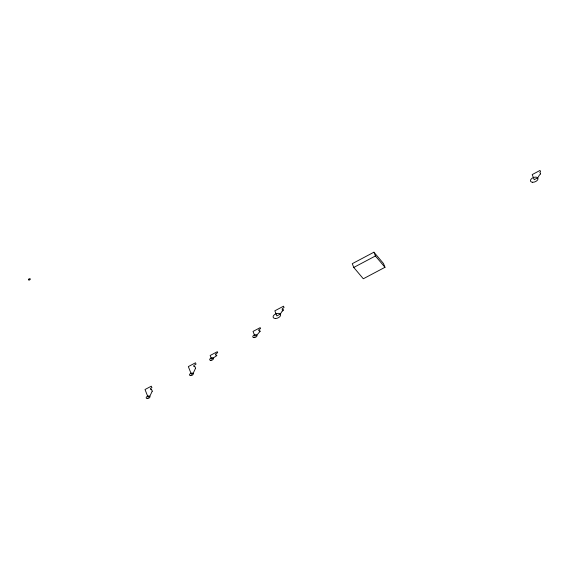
<?xml version="1.0" encoding="UTF-8"?>
<svg xmlns="http://www.w3.org/2000/svg" width="569" height="569" viewBox="0 0 569 569"><rect width="100%" height="100%" fill="white"/><g stroke="black" fill="none" stroke-linecap="round" stroke-linejoin="round"><path stroke-width="0.85" d="M373.94 252.202L352.275 263.675L353.762 267.444L363.314 278.774L384.978 267.309L383.492 263.532L373.94 252.202L375.426 255.979L384.978 267.309M353.762 267.444L375.426 255.979M540.493 173.609L540.493 174.292L539.632 174.747L537.691 177.855L534.22 179.69L532.207 174.583L540.031 170.444L540.55 171.767L539.81 172.492L540.493 173.609M152.229 391.173L149.796 396.351L148.068 397.269L145.017 389.516L151.311 386.187L151.909 387.695L150.607 388.385A0.804 0.647 -40.1 0 0 151.055 389.516L151.489 389.288L152.229 391.173M195.558 368.235L193.126 373.413L191.39 374.331L188.339 366.585L195.508 362.794L196.028 364.117L193.937 365.447A0.804 0.647 -40.1 0 0 194.378 366.578L194.811 366.351L195.558 368.235M282.267 310.973L280.325 314.081L276.861 315.916L274.848 310.809L283.533 306.207L284.052 307.53L282.395 308.64A0.804 0.647 -40.1 0 0 282.843 309.771L283.27 309.529L283.568 310.29L282.267 310.973M260.083 331.336L256.839 335.134L254.898 336.158L253.034 331.428L260.197 327.637L260.574 328.583L258.909 329.686A0.804 0.647 -40.1 0 0 259.357 330.817L259.784 330.582L260.083 331.336M216.775 355.639L211.568 359.096L210.153 355.497L217.315 351.706L217.692 352.645L215.594 353.982A0.804 0.647 -40.1 0 0 216.042 355.113L216.476 354.885L216.775 355.639M29.012 279.976A0.996 0.569 -21.5 0 0 30.335 279.03A0.996 0.569 -21.5 0 0 28.827 278.995A0.996 0.569 -21.5 0 0 29.012 279.976M147.378 398.556A1.984 1.145 -21.5 0 0 149.939 396.614A1.984 1.145 -21.5 0 0 146.88 396.629A1.984 1.145 -21.5 0 0 147.378 398.556M190.707 375.625A1.984 1.145 -21.5 0 0 193.268 373.684A1.984 1.145 -21.5 0 0 190.21 373.698A1.984 1.145 -21.5 0 0 190.707 375.625M532.669 182.265A3.969 2.29 -21.5 0 0 537.99 178.502A3.969 2.29 -21.5 0 0 532.008 178.296A3.969 2.29 -21.5 0 0 532.669 182.265M254.13 337.609A2.226 1.28 -21.5 0 0 256.996 335.433A2.226 1.28 -21.5 0 0 253.568 335.447A2.226 1.28 -21.5 0 0 254.13 337.609M210.886 360.383A1.984 1.145 -21.5 0 0 213.439 358.442A1.984 1.145 -21.5 0 0 210.381 358.456A1.984 1.145 -21.5 0 0 210.886 360.383M275.673 318.491A3.969 2.29 -21.5 0 0 280.567 314.501A3.969 2.29 -21.5 0 0 274.336 314.757A3.969 2.29 -21.5 0 0 275.673 318.491"/></g></svg>
